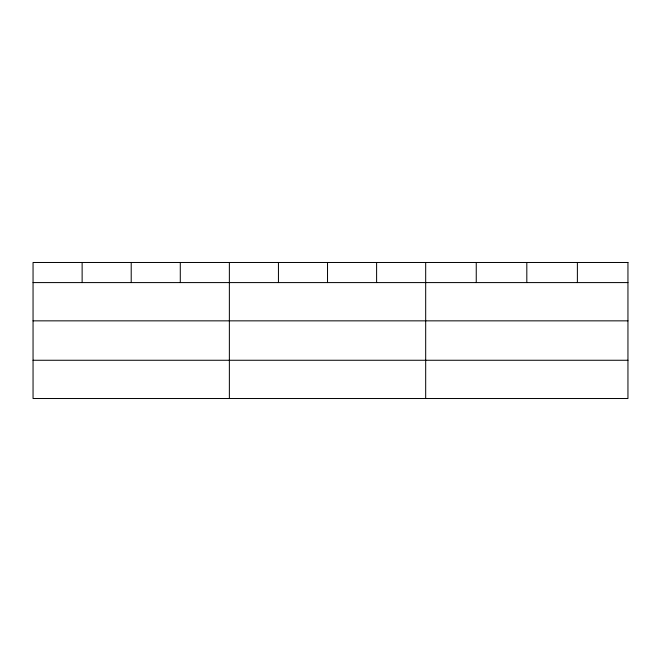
<?xml version="1.0" encoding="UTF-8"?>
<svg xmlns="http://www.w3.org/2000/svg" width="661" height="661" viewBox="0 0 661 661"><rect width="100%" height="100%" fill="white"/><g stroke="black" fill="none" stroke-linecap="round" stroke-linejoin="round"><path stroke-width="0.99" d="M33.05 282.586L627.95 282.586M33.05 320.849L627.95 320.849M33.05 360.262L627.95 360.262M577.384 262.483L577.384 282.586M526.817 262.483L526.817 282.586M476.25 262.483L476.25 282.586M425.684 262.483L425.684 398.517M376.605 262.483L376.605 282.586M327.526 262.483L327.526 282.586M278.446 262.483L278.446 282.586M229.367 262.483L229.367 398.517M180.288 262.483L180.288 282.586M131.209 262.483L131.209 282.586M82.129 262.483L82.129 282.586M627.95 262.483L33.05 262.483L33.05 398.517L627.95 398.517L627.95 262.483"/></g></svg>
